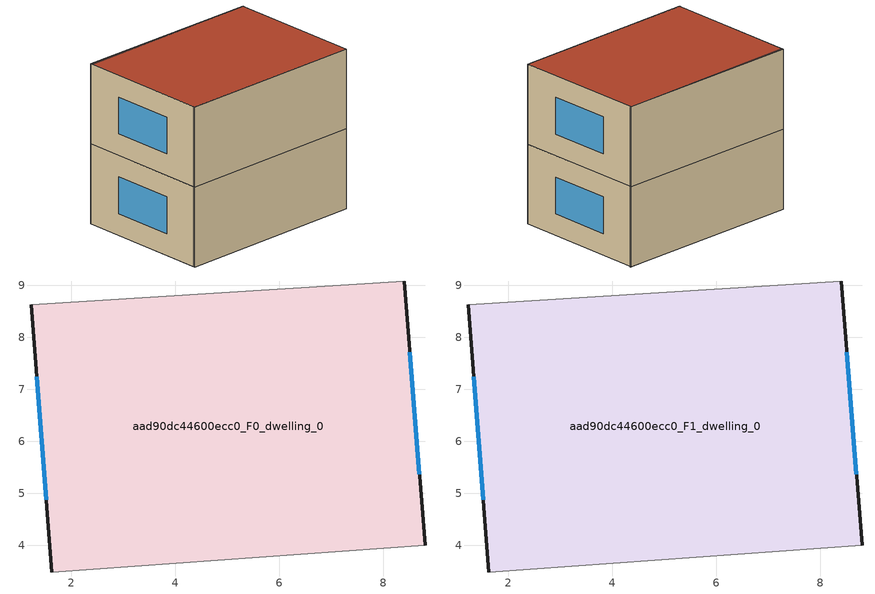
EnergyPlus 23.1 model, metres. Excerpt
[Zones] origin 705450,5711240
aad90dc44600ecc0_F0_dwelling_0
 floor ground (EU_floor_Construction): 8.4,9.08 8.8,4 1.62,3.49 1.23,8.63 z0
 wall outside (EU_wall_Construction): 1.23,8.63 1.62,3.49 / 8.8,4 8.4,9.08 z0:3
 wall adiabatic (EU_wall_Construction): 8.4,9.08 1.23,8.63 / 1.62,3.49 8.8,4 z0:3
 window (EU_Window_Construction): 1.33,7.24 1.51,4.87 / 8.7,5.37 8.51,7.71 z0.81:2.19
aad90dc44600ecc0_F1_dwelling_0
 floor to aad90dc44600ecc0_F0_dwelling_0 (EU_floor_Construction): 8.4,9.08 8.8,4 1.62,3.49 1.23,8.63 z3
 wall outside (EU_wall_Construction): 1.23,8.63 1.62,3.49 / 8.8,4 8.4,9.08 z3:6
 wall adiabatic (EU_wall_Construction): 8.4,9.08 1.23,8.63 / 1.62,3.49 8.8,4 z3:6
 window (EU_Window_Construction): 1.33,7.24 1.51,4.87 / 8.7,5.37 8.51,7.71 z3.81:5.19
 roof outside (EU_roof_Construction): 8.8,4 8.4,9.08 1.23,8.63 1.62,3.49 z6
shading: 1.59,3.52 8.8,4 / 8.44,9.09 1.23,8.56 z0:6
[Building]
EU S2 Campaign: North Axis=0; Terrain=City; Solar Distribution=FullExterior
[Site:Location]
London: Latitude=51.5; Longitude=-0.5; Time Zone=0; Elevation=25
[SizingPeriod:WeatherFileDays]
AnnualSizingPeriod: Begin Month=1; Begin Day of Month=1; End Month=12; End Day of Month=31; Day of Week for Start Day=Monday; Use Weather File Daylight Saving Period=No; Use Weather File Rain and Snow Indicators=No
[MATERIAL]
EU_InternalMass_Material: Roughness=MediumRough; Thickness=0.1; Conductivity=1; Density=1800; Specific Heat=900; Thermal Absorptance=0.9; Solar Absorptance=0.7; Visible Absorptance=0.7
[MATERIAL:NOMASS] Roughness=MediumRough; Thermal Absorptance=0.9; Solar Absorptance=0.7; Visible Absorptance=0.7
Name | Thermal Resistance
EU_wall_NoMass | 0.555556
EU_roof_NoMass | 0.510204
EU_floor_NoMass | 1.68919
[WINDOWMATERIAL:SIMPLEGLAZINGSYSTEM]
EU_Window_SimpleGlazing: UFactor=3.96; Solar Heat Gain Coefficient=0.85; Visible Transmittance=0.85
[CONSTRUCTION]
EU_wall_Construction: EU_wall_NoMass
EU_roof_Construction: EU_roof_NoMass
EU_floor_Construction: EU_floor_NoMass
EU_Window_Construction: EU_Window_SimpleGlazing
EU_InternalMass_Construction: EU_InternalMass_Material
[ZONE] Type=1; Multiplier=1; Ceiling Height=autocalculate; Floor Area=autocalculate; Part of Total Floor Area=Yes
Name | Volume
aad90dc44600ecc0_F0_dwelling_0 | 110.683
aad90dc44600ecc0_F1_dwelling_0 | 110.681
[INTERNALMASS] Construction=EU_InternalMass_Construction; Surface Area=36.8939
Name | Zone or ZoneList
aad90dc44600ecc0_F0_dwelling_0_EU_InternalMass | aad90dc44600ecc0_F0_dwelling_0
aad90dc44600ecc0_F1_dwelling_0_EU_InternalMass | aad90dc44600ecc0_F1_dwelling_0
[OTHEREQUIPMENT] Fuel Type=Electricity; Design Level Calculation Method=Watts/Area; Power per Zone Floor Area=1; Fraction Latent=0; Fraction Radiant=0; Fraction Lost=0; Carbon Dioxide Generation Rate=0; EndUse Subcategory=EU_Step8_InternalGains
Name | Zone or ZoneList or Space or SpaceList | Schedule
EU_Step8_InternalGain_aad90dc44600ecc0_F0_dwelling_0_f000 | aad90dc44600ecc0_F0_dwelling_0 | EU_Step8_GainSchedule_aad90dc44600ecc0_F0_dwelling_0_f000
EU_Step8_InternalGain_aad90dc44600ecc0_F1_dwelling_0_f000 | aad90dc44600ecc0_F1_dwelling_0 | EU_Step8_GainSchedule_aad90dc44600ecc0_F1_dwelling_0_f000
[ZONEVENTILATION:DESIGNFLOWRATE] Schedule=EU_AlwaysOn; Design Flow Rate Calculation Method=AirChanges/Hour; Air Changes per Hour=0.48; Ventilation Type=Natural; Fan Pressure Rise=0; Fan Total Efficiency=1; Constant Term Coefficient=1; Temperature Term Coefficient=0; Velocity Term Coefficient=0; Velocity Squared Term Coefficient=0; Minimum Indoor Temperature=-100; Maximum Indoor Temperature=100; Delta Temperature=-100; Minimum Outdoor Temperature=-100; Maximum Outdoor Temperature=100; Maximum Wind Speed=40
Name | Zone or ZoneList or Space or SpaceList
EU_ConstantAir_aad90dc44600ecc0_F0_dwelling_0 | aad90dc44600ecc0_F0_dwelling_0
EU_ConstantAir_aad90dc44600ecc0_F1_dwelling_0 | aad90dc44600ecc0_F1_dwelling_0
[HVACTEMPLATE:THERMOSTAT] Constant Heating Setpoint=20; Constant Cooling Setpoint=50
EU_HeatOnly_aad90dc44600ecc0_F0_dwelling_0; EU_HeatOnly_aad90dc44600ecc0_F1_dwelling_0
[HVACTEMPLATE:ZONE:IDEALLOADSAIRSYSTEM] System Availability Schedule=EU_AlwaysOn; Maximum Heating Supply Air Temperature=50; Minimum Cooling Supply Air Temperature=13; Maximum Heating Supply Air Humidity Ratio=0.0156; Minimum Cooling Supply Air Humidity Ratio=0.0077; Heating Limit=NoLimit; Cooling Limit=NoLimit; Heating Availability Schedule=EU_AlwaysOn; Cooling Availability Schedule=EU_CoolingOff; Dehumidification Control Type=ConstantSensibleHeatRatio; Cooling Sensible Heat Ratio=0.7; Dehumidification Setpoint=60; Humidification Control Type=None; Humidification Setpoint=30; Outdoor Air Method=None; Outdoor Air Flow Rate per Person=0.00944; Outdoor Air Flow Rate per Zone Floor Area=0; Outdoor Air Flow Rate per Zone=0; Demand Controlled Ventilation Type=None; Outdoor Air Economizer Type=NoEconomizer; Heat Recovery Type=None; Sensible Heat Recovery Effectiveness=0.7; Latent Heat Recovery Effectiveness=0.65
Name | Template Thermostat
aad90dc44600ecc0_F0_dwelling_0 | EU_HeatOnly_aad90dc44600ecc0_F0_dwelling_0
aad90dc44600ecc0_F1_dwelling_0 | EU_HeatOnly_aad90dc44600ecc0_F1_dwelling_0
[SIZING:ZONE] Zone Cooling Design Supply Air Temperature Input Method=SupplyAirTemperature; Zone Cooling Design Supply Air Temperature=13; Zone Heating Design Supply Air Temperature Input Method=SupplyAirTemperature; Zone Heating Design Supply Air Temperature=50; Zone Cooling Design Supply Air Humidity Ratio=0.008; Zone Heating Design Supply Air Humidity Ratio=0.008; Cooling Design Air Flow Method=DesignDay; Cooling Design Air Flow Rate=0; Cooling Minimum Air Flow per Zone Floor Area=0.000762; Cooling Minimum Air Flow=0; Cooling Minimum Air Flow Fraction=0.2; Heating Design Air Flow Method=DesignDay; Heating Design Air Flow Rate=0; Heating Maximum Air Flow per Zone Floor Area=0.002032; Heating Maximum Air Flow=0.141576; Heating Maximum Air Flow Fraction=0.3; Account for Dedicated Outdoor Air System=No; Dedicated Outdoor Air System Control Strategy=NeutralSupplyAir; Dedicated Outdoor Air Low Setpoint Temperature for Design=autosize; Dedicated Outdoor Air High Setpoint Temperature for Design=autosize; Zone Load Sizing Method=Sensible Load Only No Latent Load; Zone Latent Cooling Design Supply Air Humidity Ratio Input Method=HumidityRatioDifference; Zone Cooling Design Supply Air Humidity Ratio Difference=0.005; Zone Latent Heating Design Supply Air Humidity Ratio Input Method=HumidityRatioDifference; Zone Humidification Design Supply Air Humidity Ratio Difference=0.005
aad90dc44600ecc0_F0_dwelling_0; aad90dc44600ecc0_F1_dwelling_0
[SCHEDULE:CONSTANT]
Name | Hourly Value
EU_AlwaysOn | 1
EU_CoolingOff | 0
[SCHEDULE:FILE] Column Number=1; Rows to Skip at Top=0; Number of Hours of Data=8760; Column Separator=Comma; Interpolate to Timestep=No; Minutes per Item=60; Adjust Schedule for Daylight Savings=Yes
Name | File
EU_Step8_GainSchedule_aad90dc44600ecc0_F0_dwelling_0_f000 | ../../schedules/aad90dc44600ecc0/aad90dc44600ecc0_F0_dwelling_0_f000_gain.csv
EU_Step8_GainSchedule_aad90dc44600ecc0_F1_dwelling_0_f000 | ../../schedules/aad90dc44600ecc0/aad90dc44600ecc0_F1_dwelling_0_f000_gain.csv
